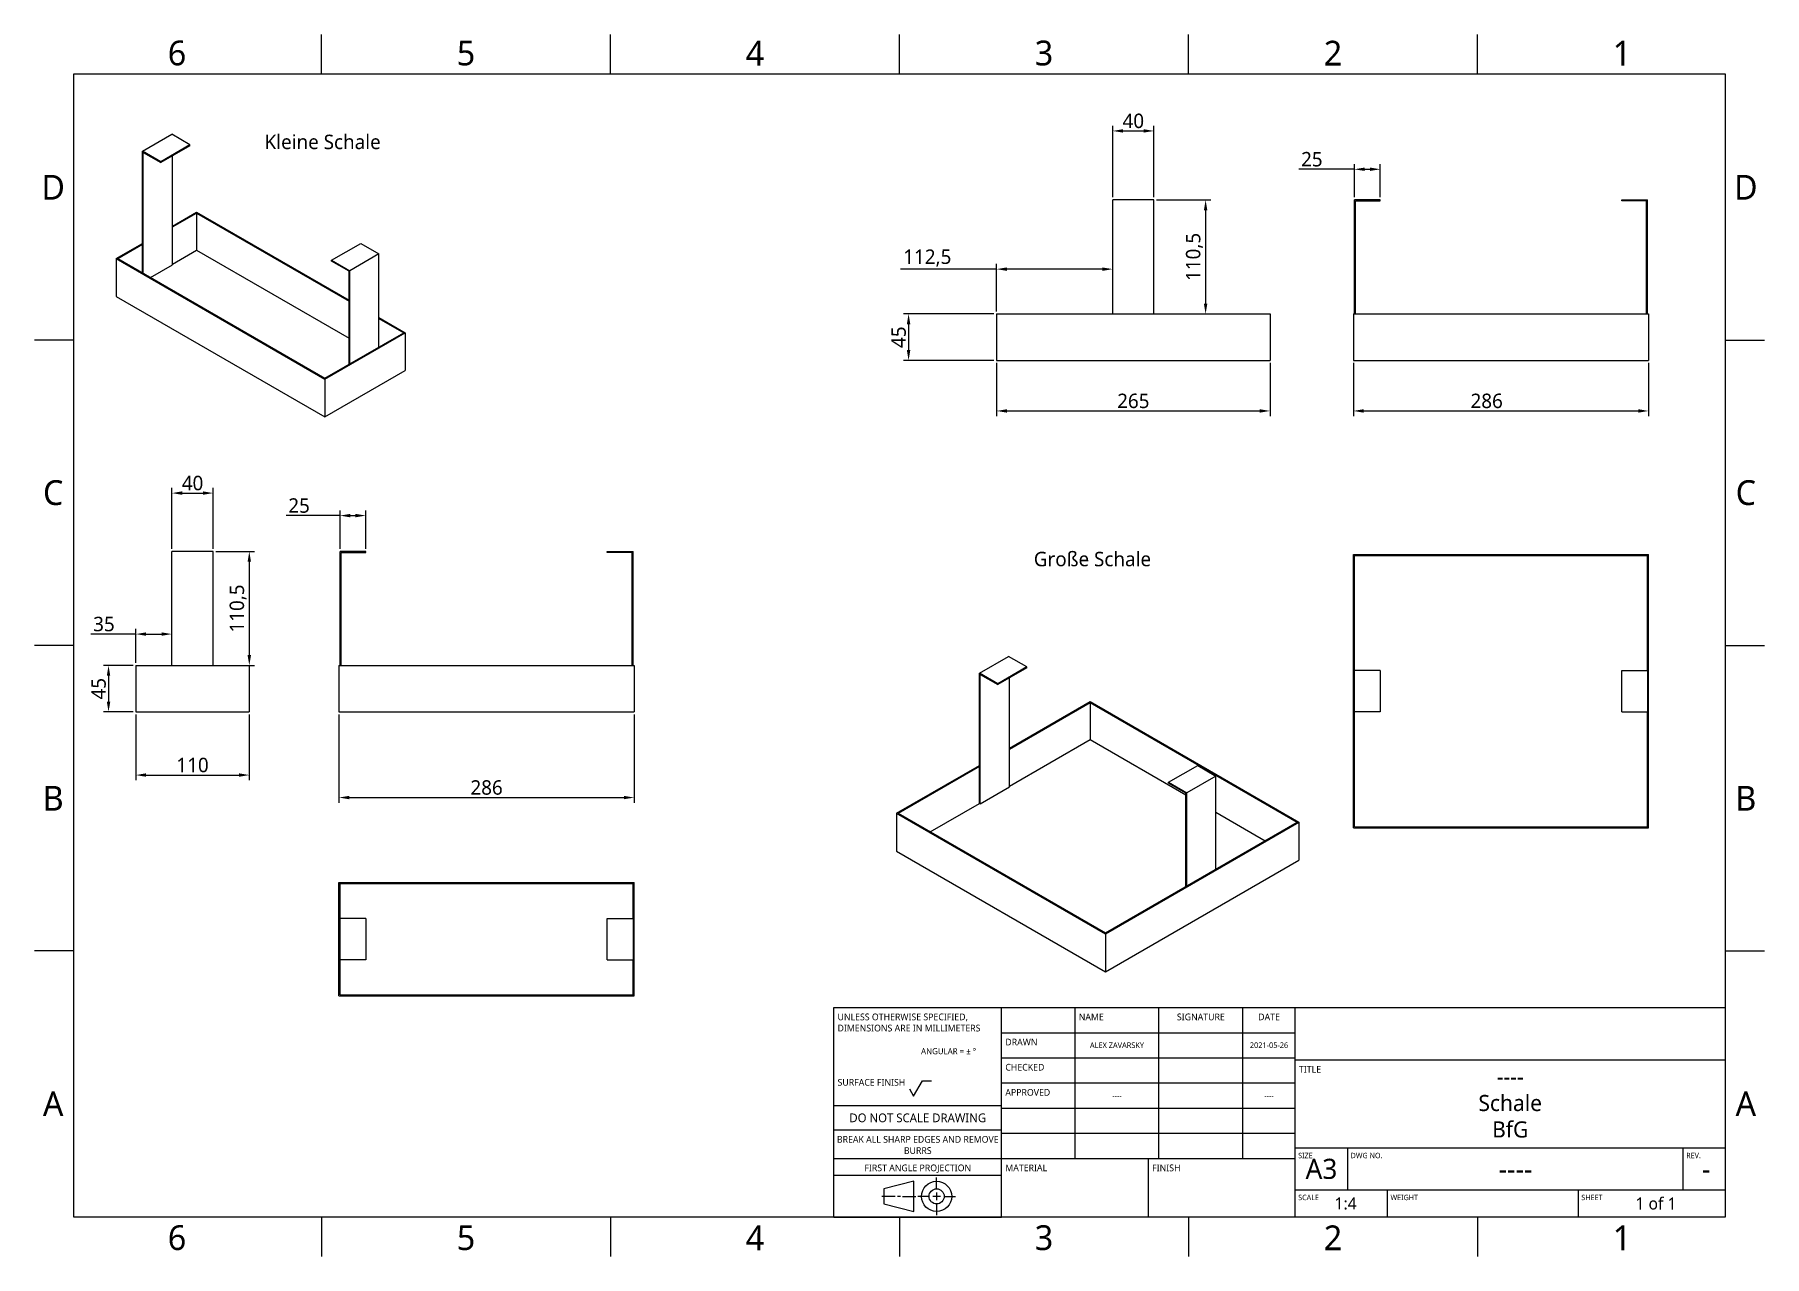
# Model space of a CAD drawing. Extents: x 1 to 420, y 0 to 296.
import ezdxf

# ---------------------------------------------------------------- set-up
doc = ezdxf.new("R2010")
doc.units = 0
doc.header["$LTSCALE"] = 12.7
doc.header["$MEASUREMENT"] = 0
doc.header["$PDMODE"] = 33
doc.header["$PDSIZE"] = 1
doc.layers.get('DEFPOINTS').update_dxf_attribs({"linetype": 'CONTINUOUS'})
for name, color, linetype in [('ANNOTATION_TEXT', 7, 'CONTINUOUS'), ('BORDER_FRAME', 7, 'CONTINUOUS'), ('BORDER_ZONES', 7, 'CONTINUOUS'), ('TITLE_BLOCK', 7, 'CONTINUOUS'), ('VISIBLE', 7, 'CONTINUOUS')]:
    doc.layers.add(name, color=color, linetype=linetype)
doc.styles.add('ONSHAPE-STANDARD', font='NotoSans-Regular.ttf')
doc.styles.add('ONSHAPE-STANDARD-DIMENSION', font='')
doc.styles.add('ONSHAPE-STANDARD-FIELDS', font='')
doc.styles.add('ONSHAPE-STANDARD-NOTESTYLE', font='Noto Sans', dxfattribs={"height": 3.5})
doc.styles.get('ONSHAPE-STANDARD-DIMENSION').set_extended_font_data('Noto Sans')
doc.styles.get('ONSHAPE-STANDARD-FIELDS').set_extended_font_data('Noto Sans')
doc.dimstyles.new('ONSHAPE-ISO-25$0', dxfattribs={"dimtxt": 3.5, "dimasz": 2.5, "dimexe": 1.25, "dimexo": 0.625, "dimtad": 1, "dimtxsty": 'ONSHAPE-STANDARD-DIMENSION', "dimcen": 2.5, "dimclrd": 7, "dimclre": 7, "dimclrt": 7, "dimadec": 1, "dimazin": 3, "dimtfac": 1, "dimtmove": 0, "dimatfit": 3})

# ---------------------------------------------------------------- blocks, each defined once
blk = doc.blocks.new('*D1')
at = {"layer": 'ANNOTATION_TEXT', "color": 7}
for p, q in [((233.39, 228.83), (211.45, 228.83)), ((212.7, 226.33), (212.7, 220.08)), ((233.39, 217.58), (211.45, 217.58))]:
    blk.add_line(p, q, dxfattribs=at)
for points in [[(213.12, 226.33), (212.28, 226.33), (212.7, 228.83)], [(212.28, 220.08), (213.12, 220.08), (212.7, 217.58)]]:
    blk.add_solid(points, dxfattribs=at)
at = {"layer": 'DEFPOINTS', "color": 0}
for p in [(234.01, 228.83), (212.7, 217.58), (212.7, 217.58), (234.01, 217.58)]:
    blk.add_point(p, dxfattribs=at)
at = {"layer": 'ANNOTATION_TEXT', "color": 7, "insert": (210.3, 223.2), "char_height": 3.5, "attachment_point": 5, "rotation": 90, "style": 'ONSHAPE-STANDARD-DIMENSION'}
blk.add_mtext('45', dxfattribs=at)
blk = doc.blocks.new('*D2')
at = {"layer": 'ANNOTATION_TEXT', "color": 7}
for p, q in [((234.01, 216.95), (234.01, 204.07)), ((300.26, 216.95), (300.26, 204.07)), ((236.51, 205.32), (297.76, 205.32))]:
    blk.add_line(p, q, dxfattribs=at)
for points in [[(236.51, 205.74), (236.51, 204.91), (234.01, 205.32)], [(297.76, 204.91), (297.76, 205.74), (300.26, 205.32)]]:
    blk.add_solid(points, dxfattribs=at)
at = {"layer": 'DEFPOINTS', "color": 0}
for p in [(234.01, 217.58), (300.26, 217.58), (300.26, 205.32), (300.26, 205.32)]:
    blk.add_point(p, dxfattribs=at)
at = {"layer": 'ANNOTATION_TEXT', "color": 7, "insert": (267.14, 207.74), "char_height": 3.5, "attachment_point": 5, "style": 'ONSHAPE-STANDARD-DIMENSION'}
blk.add_mtext('265', dxfattribs=at)
blk = doc.blocks.new('*D3')
at = {"layer": 'ANNOTATION_TEXT', "color": 7}
for p, q in [((262.14, 257.08), (262.14, 274.41)), ((264.64, 273.16), (269.64, 273.16)), ((272.14, 257.08), (272.14, 274.41))]:
    blk.add_line(p, q, dxfattribs=at)
for points in [[(264.64, 273.58), (264.64, 272.75), (262.14, 273.16)], [(269.64, 272.75), (269.64, 273.58), (272.14, 273.16)]]:
    blk.add_solid(points, dxfattribs=at)
at = {"layer": 'DEFPOINTS', "color": 0}
for p in [(272.14, 273.16), (272.14, 273.16), (262.14, 256.45), (272.14, 256.45)]:
    blk.add_point(p, dxfattribs=at)
at = {"layer": 'ANNOTATION_TEXT', "color": 7, "insert": (267.14, 275.58), "char_height": 3.5, "attachment_point": 5, "style": 'ONSHAPE-STANDARD-DIMENSION'}
blk.add_mtext('40', dxfattribs=at)
blk = doc.blocks.new('*D4')
at = {"layer": 'ANNOTATION_TEXT', "color": 7}
for p, q in [((272.76, 256.45), (285.9, 256.45)), ((284.65, 253.95), (284.65, 231.33)), ((272.76, 228.83), (285.9, 228.83))]:
    blk.add_line(p, q, dxfattribs=at)
for points in [[(285.06, 253.95), (284.23, 253.95), (284.65, 256.45)], [(284.23, 231.33), (285.06, 231.33), (284.65, 228.83)]]:
    blk.add_solid(points, dxfattribs=at)
at = {"layer": 'DEFPOINTS', "color": 0}
for p in [(272.14, 256.45), (272.14, 228.83), (284.65, 228.83), (284.65, 228.83)]:
    blk.add_point(p, dxfattribs=at)
at = {"layer": 'ANNOTATION_TEXT', "color": 7, "insert": (281.94, 242.64), "char_height": 3.5, "attachment_point": 5, "rotation": 90, "style": 'ONSHAPE-STANDARD-DIMENSION'}
blk.add_mtext('110,5', dxfattribs=at)
blk = doc.blocks.new('*D5')
at = {"layer": 'ANNOTATION_TEXT', "color": 7}
for p, q in [((234.01, 239.68), (210.73, 239.68)), ((234.01, 229.45), (234.01, 240.93)), ((259.64, 239.68), (236.51, 239.68)), ((262.14, 229.45), (262.14, 240.93))]:
    blk.add_line(p, q, dxfattribs=at)
for points in [[(236.51, 240.09), (236.51, 239.26), (234.01, 239.68)], [(259.64, 239.26), (259.64, 240.09), (262.14, 239.68)]]:
    blk.add_solid(points, dxfattribs=at)
at = {"layer": 'DEFPOINTS', "color": 0}
for p in [(234.01, 239.68), (234.01, 239.68), (234.01, 228.83), (262.14, 228.83)]:
    blk.add_point(p, dxfattribs=at)
at = {"layer": 'ANNOTATION_TEXT', "color": 7, "insert": (217.24, 242.38), "char_height": 3.5, "attachment_point": 5, "style": 'ONSHAPE-STANDARD-DIMENSION'}
blk.add_mtext('112,5', dxfattribs=at)
blk = doc.blocks.new('*D6')
at = {"layer": 'ANNOTATION_TEXT', "color": 7}
for p, q in [((320.69, 257.08), (320.69, 265.12)), ((326.94, 257.08), (326.94, 265.12)), ((320.69, 263.87), (307.22, 263.87)), ((323.19, 263.87), (324.44, 263.87))]:
    blk.add_line(p, q, dxfattribs=at)
for points in [[(323.19, 264.29), (323.19, 263.46), (320.69, 263.87)], [(324.44, 263.46), (324.44, 264.29), (326.94, 263.87)]]:
    blk.add_solid(points, dxfattribs=at)
at = {"layer": 'DEFPOINTS', "color": 0}
for p in [(326.94, 263.87), (326.94, 263.87), (320.69, 256.45), (326.94, 256.45)]:
    blk.add_point(p, dxfattribs=at)
at = {"layer": 'ANNOTATION_TEXT', "color": 7, "insert": (310.38, 266.29), "char_height": 3.5, "attachment_point": 5, "style": 'ONSHAPE-STANDARD-DIMENSION'}
blk.add_mtext('25', dxfattribs=at)
blk = doc.blocks.new('*D7')
at = {"layer": 'ANNOTATION_TEXT', "color": 7}
for p, q in [((320.44, 216.95), (320.44, 204.07)), ((391.94, 216.95), (391.94, 204.07)), ((322.94, 205.32), (389.44, 205.32))]:
    blk.add_line(p, q, dxfattribs=at)
for points in [[(322.94, 205.74), (322.94, 204.91), (320.44, 205.32)], [(389.44, 204.91), (389.44, 205.74), (391.94, 205.32)]]:
    blk.add_solid(points, dxfattribs=at)
at = {"layer": 'DEFPOINTS', "color": 0}
for p in [(320.44, 217.58), (391.94, 217.58), (391.94, 205.32), (391.94, 205.32)]:
    blk.add_point(p, dxfattribs=at)
at = {"layer": 'ANNOTATION_TEXT', "color": 7, "insert": (352.73, 207.74), "char_height": 3.5, "attachment_point": 5, "style": 'ONSHAPE-STANDARD-DIMENSION'}
blk.add_mtext('286', dxfattribs=at)
blk = doc.blocks.new('*D8')
at = {"layer": 'ANNOTATION_TEXT', "color": 7}
for p, q in [((25.51, 131.78), (25.51, 115.86)), ((53.01, 131.78), (53.01, 115.86)), ((28.01, 117.11), (50.51, 117.11))]:
    blk.add_line(p, q, dxfattribs=at)
for points in [[(28.01, 117.53), (28.01, 116.7), (25.51, 117.11)], [(50.51, 116.7), (50.51, 117.53), (53.01, 117.11)]]:
    blk.add_solid(points, dxfattribs=at)
at = {"layer": 'DEFPOINTS', "color": 0}
for p in [(25.51, 132.41), (53.01, 132.41), (53.01, 117.11), (53.01, 117.11)]:
    blk.add_point(p, dxfattribs=at)
at = {"layer": 'ANNOTATION_TEXT', "color": 7, "insert": (39.26, 119.53), "char_height": 3.5, "attachment_point": 5, "style": 'ONSHAPE-STANDARD-DIMENSION'}
blk.add_mtext('110', dxfattribs=at)
blk = doc.blocks.new('*D9')
at = {"layer": 'ANNOTATION_TEXT', "color": 7}
for p, q in [((24.89, 143.66), (17.66, 143.66)), ((18.91, 141.16), (18.91, 134.91)), ((24.89, 132.41), (17.66, 132.41))]:
    blk.add_line(p, q, dxfattribs=at)
for points in [[(19.33, 141.16), (18.5, 141.16), (18.91, 143.66)], [(18.5, 134.91), (19.33, 134.91), (18.91, 132.41)]]:
    blk.add_solid(points, dxfattribs=at)
at = {"layer": 'DEFPOINTS', "color": 0}
for p in [(25.51, 143.66), (18.91, 132.41), (18.91, 132.41), (25.51, 132.41)]:
    blk.add_point(p, dxfattribs=at)
at = {"layer": 'ANNOTATION_TEXT', "color": 7, "insert": (16.51, 138.03), "char_height": 3.5, "attachment_point": 5, "rotation": 90, "style": 'ONSHAPE-STANDARD-DIMENSION'}
blk.add_mtext('45', dxfattribs=at)
blk = doc.blocks.new('*D10')
at = {"layer": 'ANNOTATION_TEXT', "color": 7}
for p, q in [((25.51, 151.27), (14.63, 151.27)), ((25.51, 144.28), (25.51, 152.52)), ((28.01, 151.27), (31.76, 151.27)), ((34.26, 151.89), (34.26, 152.52))]:
    blk.add_line(p, q, dxfattribs=at)
for points in [[(28.01, 151.68), (28.01, 150.85), (25.51, 151.27)], [(31.76, 150.85), (31.76, 151.68), (34.26, 151.27)]]:
    blk.add_solid(points, dxfattribs=at)
at = {"layer": 'DEFPOINTS', "color": 0}
for p in [(34.26, 151.27), (34.26, 151.27), (34.26, 151.27), (25.51, 143.66)]:
    blk.add_point(p, dxfattribs=at)
at = {"layer": 'ANNOTATION_TEXT', "color": 7, "insert": (17.8, 153.68), "char_height": 3.5, "attachment_point": 5, "style": 'ONSHAPE-STANDARD-DIMENSION'}
blk.add_mtext('35', dxfattribs=at)
blk = doc.blocks.new('*D11')
at = {"layer": 'ANNOTATION_TEXT', "color": 7}
for p, q in [((34.26, 171.91), (34.26, 186.67)), ((36.76, 185.42), (41.76, 185.42)), ((44.26, 171.91), (44.26, 186.67))]:
    blk.add_line(p, q, dxfattribs=at)
for points in [[(36.76, 185.84), (36.76, 185.01), (34.26, 185.42)], [(41.76, 185.01), (41.76, 185.84), (44.26, 185.42)]]:
    blk.add_solid(points, dxfattribs=at)
at = {"layer": 'DEFPOINTS', "color": 0}
for p in [(44.26, 185.42), (44.26, 185.42), (34.26, 171.28), (44.26, 171.28)]:
    blk.add_point(p, dxfattribs=at)
at = {"layer": 'ANNOTATION_TEXT', "color": 7, "insert": (39.26, 187.84), "char_height": 3.5, "attachment_point": 5, "style": 'ONSHAPE-STANDARD-DIMENSION'}
blk.add_mtext('40', dxfattribs=at)
blk = doc.blocks.new('*D12')
at = {"layer": 'ANNOTATION_TEXT', "color": 7}
for p, q in [((44.89, 171.28), (54.26, 171.28)), ((53.01, 168.78), (53.01, 146.16)), ((44.89, 143.66), (54.26, 143.66))]:
    blk.add_line(p, q, dxfattribs=at)
for points in [[(53.43, 168.78), (52.59, 168.78), (53.01, 171.28)], [(52.59, 146.16), (53.43, 146.16), (53.01, 143.66)]]:
    blk.add_solid(points, dxfattribs=at)
at = {"layer": 'DEFPOINTS', "color": 0}
for p in [(44.26, 171.28), (44.26, 143.66), (53.01, 143.66), (53.01, 143.66)]:
    blk.add_point(p, dxfattribs=at)
at = {"layer": 'ANNOTATION_TEXT', "color": 7, "insert": (50.3, 157.47), "char_height": 3.5, "attachment_point": 5, "rotation": 90, "style": 'ONSHAPE-STANDARD-DIMENSION'}
blk.add_mtext('110,5', dxfattribs=at)
blk = doc.blocks.new('*D13')
at = {"layer": 'ANNOTATION_TEXT', "color": 7}
for p, q in [((74.98, 171.91), (74.98, 181.22)), ((81.23, 171.91), (81.23, 181.22)), ((74.98, 179.97), (61.9, 179.97)), ((77.48, 179.97), (78.73, 179.97))]:
    blk.add_line(p, q, dxfattribs=at)
for points in [[(77.48, 180.39), (77.48, 179.55), (74.98, 179.97)], [(78.73, 179.55), (78.73, 180.39), (81.23, 179.97)]]:
    blk.add_solid(points, dxfattribs=at)
at = {"layer": 'DEFPOINTS', "color": 0}
for p in [(81.23, 179.97), (81.23, 179.97), (74.98, 171.28), (81.23, 171.28)]:
    blk.add_point(p, dxfattribs=at)
at = {"layer": 'ANNOTATION_TEXT', "color": 7, "insert": (65.06, 182.39), "char_height": 3.5, "attachment_point": 5, "style": 'ONSHAPE-STANDARD-DIMENSION'}
blk.add_mtext('25', dxfattribs=at)
blk = doc.blocks.new('*D14')
at = {"layer": 'ANNOTATION_TEXT', "color": 7}
for p, q in [((74.73, 131.78), (74.73, 110.41)), ((146.23, 131.78), (146.23, 110.41)), ((77.23, 111.66), (143.73, 111.66))]:
    blk.add_line(p, q, dxfattribs=at)
for points in [[(77.23, 112.08), (77.23, 111.25), (74.73, 111.66)], [(143.73, 111.25), (143.73, 112.08), (146.23, 111.66)]]:
    blk.add_solid(points, dxfattribs=at)
at = {"layer": 'DEFPOINTS', "color": 0}
for p in [(74.73, 132.41), (146.23, 132.41), (146.23, 111.66), (146.23, 111.66)]:
    blk.add_point(p, dxfattribs=at)
at = {"layer": 'ANNOTATION_TEXT', "color": 7, "insert": (110.48, 114.08), "char_height": 3.5, "attachment_point": 5, "style": 'ONSHAPE-STANDARD-DIMENSION'}
blk.add_mtext('286', dxfattribs=at)

msp = doc.modelspace()

# ---------------------------------------------------------------- linework, layer by layer
at = {"layer": 'BORDER_FRAME'}
for p, q in [((10.5, 10), (10.5, 287)), ((10.5, 287), (410.5, 287)), ((410.5, 287), (410.5, 10)), ((410.5, 10), (10.5, 10))]:
    msp.add_line(p, q, dxfattribs=at)
at = {"layer": 'BORDER_ZONES'}
for p, q in [((70.5, 287), (70.5, 296.5)), ((140.5, 287), (140.5, 296.5)), ((210.5, 287), (210.5, 296.5)), ((280.5, 287), (280.5, 296.5)), ((350.5, 287), (350.5, 296.5)), ((10.5, 222.5), (1, 222.5)), ((410.5, 222.5), (420, 222.5)), ((10.5, 148.5), (1, 148.5)), ((410.5, 148.5), (420, 148.5)), ((10.5, 74.5), (1, 74.5)), ((410.5, 74.5), (420, 74.5)), ((70.5, 10), (70.5, 0.5)), ((140.5, 10), (140.5, 0.5)), ((210.5, 10), (210.5, 0.5)), ((280.5, 10), (280.5, 0.5)), ((350.5, 10), (350.5, 0.5))]:
    msp.add_line(p, q, dxfattribs=at)
at = {"layer": 'TITLE_BLOCK'}
for p, q in [((194.6, 10), (194.6, 60.8)), ((194.6, 60.8), (235.24, 60.8)), ((235.24, 10), (235.24, 60.8)), ((235.24, 60.8), (306.36, 60.8)), ((253.02, 24.224), (253.02, 60.8)), ((273.34, 24.224), (273.34, 60.8)), ((293.66, 24.224), (293.66, 60.8)), ((306.36, 10), (306.36, 60.8)), ((306.36, 60.8), (410.5, 60.8)), ((235.24, 54.704), (306.36, 54.704)), ((235.24, 48.608), (306.36, 48.608)), ((306.36, 48.1), (410.5, 48.1)), ((213.904, 39.3298), (216.0376, 43.0253)), ((216.0376, 43.0253), (218.2728, 43.0253)), ((235.24, 42.512), (306.36, 42.512)), ((212.888, 41.0896), (213.904, 39.3298)), ((194.6, 37.0256), (235.24, 37.0256)), ((235.24, 36.416), (306.36, 36.416)), ((194.6, 31.1328), (235.24, 31.1328)), ((235.24, 30.32), (306.36, 30.32)), ((306.36, 26.764), (410.5, 26.764)), ((319.06, 16.604), (319.06, 26.764)), ((400.34, 16.604), (400.34, 26.764)), ((194.6, 24.224), (235.24, 24.224)), ((235.24, 24.224), (306.36, 24.224)), ((270.8, 10), (270.8, 24.224)), ((194.6, 20.16), (235.24, 20.16)), ((214.0056, 18.697), (206.6904, 16.8682)), ((206.6904, 16.8682), (206.6904, 13.2106)), ((214.0056, 11.3818), (214.0056, 18.697)), ((219.492, 16.8682), (219.492, 19.6114)), ((209.4336, 15.0394), (206.2332, 15.0394)), ((206.6904, 13.2106), (214.0056, 11.3818)), ((210.7138, 15.0394), (209.9822, 15.0394)), ((211.2624, 15.0394), (214.4628, 15.0394)), ((217.6632, 15.0394), (214.92, 15.0394)), ((220.4064, 15.0394), (218.5776, 15.0394)), ((219.492, 15.9538), (219.492, 14.125)), ((219.492, 13.2106), (219.492, 10.4674)), ((221.3208, 15.0394), (224.064, 15.0394)), ((306.36, 16.604), (410.5, 16.604)), ((328.712, 10), (328.712, 16.604)), ((374.94, 10), (374.94, 16.604)), ((194.6, 10), (235.24, 10))]:
    msp.add_line(p, q, dxfattribs=at)
for radius in [3.6576, 1.8288]:
    msp.add_circle((219.492, 15.0394), radius, dxfattribs=at)
at = {"layer": 'VISIBLE'}
for p, q in [((27.1392, 268.2583), (34.2103, 272.3408)), ((27.1392, 238.7624), (27.1392, 268.2583)), ((31.5587, 265.7067), (27.1392, 268.2583)), ((38.6297, 269.7892), (31.5587, 265.7067)), ((38.6297, 269.5851), (31.5587, 265.5026)), ((38.6297, 269.7892), (34.2103, 272.3408)), ((38.6297, 269.5851), (38.6297, 269.7892)), ((27.316, 267.9521), (31.5587, 265.5026)), ((27.316, 238.6603), (27.316, 267.9521)), ((31.5587, 265.5026), (31.5587, 265.7067)), ((34.3871, 240.7015), (34.3871, 267.1356)), ((262.1362, 228.8279), (262.1362, 256.4529)), ((272.1362, 256.4529), (262.1362, 256.4529)), ((272.1362, 228.8279), (272.1362, 256.4529)), ((326.9364, 256.4529), (320.6864, 256.4529)), ((320.6864, 228.8279), (320.6864, 256.4529)), ((320.9364, 228.8279), (320.9364, 256.2029)), ((320.9364, 256.2029), (326.9364, 256.2029)), ((326.9364, 256.2029), (326.9364, 256.4529)), ((385.4364, 256.2029), (385.4364, 256.4529)), ((385.4364, 256.4529), (391.6864, 256.4529)), ((391.4364, 256.2029), (385.4364, 256.2029)), ((391.4364, 228.8279), (391.4364, 256.2029)), ((391.6864, 228.8279), (391.6864, 256.4529)), ((34.3871, 250.0912), (40.2207, 253.4593)), ((34.3871, 249.8871), (40.2207, 253.2552)), ((40.2207, 253.4593), (77.1671, 232.1283)), ((40.2207, 253.2552), (40.2207, 244.2737)), ((40.2207, 253.2552), (77.1671, 231.9242)), ((20.7753, 242.2325), (27.1392, 245.9067)), ((21.1288, 242.2325), (27.1392, 245.7026)), ((34.3871, 240.9057), (40.2207, 244.2737)), ((40.2207, 244.2737), (77.1671, 222.9427)), ((72.9244, 241.8242), (79.9955, 245.9067)), ((84.4149, 243.3551), (77.3438, 239.2727)), ((79.9955, 245.9067), (84.4149, 243.3551)), ((84.4149, 220.7994), (84.4149, 243.3551)), ((20.7753, 242.2325), (20.7753, 233.0469)), ((20.7753, 242.2325), (71.3334, 213.0427)), ((21.1288, 242.2325), (71.3334, 213.2468)), ((29.0838, 237.6397), (34.3871, 240.7015)), ((72.9244, 241.8242), (77.3438, 239.2727)), ((72.9244, 241.6201), (72.9244, 241.8242)), ((77.1671, 239.1706), (72.9244, 241.6201)), ((77.1671, 216.6149), (77.1671, 239.1706)), ((77.3438, 216.7169), (77.3438, 239.2727)), ((20.7753, 233.0469), (71.3334, 203.8571)), ((84.4149, 227.9438), (90.7789, 224.2695)), ((84.4149, 227.7397), (90.4253, 224.2695)), ((234.0112, 228.8279), (234.0112, 217.5779)), ((234.0112, 228.8279), (300.2612, 228.8279)), ((300.2612, 228.8279), (300.2612, 217.5779)), ((320.4364, 228.8279), (391.9364, 228.8279)), ((320.4364, 228.8279), (320.4364, 217.5779)), ((391.9364, 228.8279), (391.9364, 217.5779)), ((71.3334, 213.2468), (90.4253, 224.2695)), ((71.3334, 213.0427), (90.7789, 224.2695)), ((90.7789, 224.2695), (90.7789, 215.084)), ((71.3334, 203.8571), (90.7789, 215.084)), ((234.0112, 217.5779), (300.2612, 217.5779)), ((320.4364, 217.5779), (391.9364, 217.5779)), ((71.3334, 213.0427), (71.3334, 203.8571)), ((34.2609, 143.6557), (34.2609, 171.2807)), ((44.2609, 171.2807), (34.2609, 171.2807)), ((44.2609, 143.6557), (44.2609, 171.2807)), ((81.2276, 171.2807), (74.9776, 171.2807)), ((74.9776, 143.6557), (74.9776, 171.2807)), ((75.2276, 143.6557), (75.2276, 171.0307)), ((75.2276, 171.0307), (81.2276, 171.0307)), ((81.2276, 171.0307), (81.2276, 171.2807)), ((139.7276, 171.0307), (139.7276, 171.2807)), ((139.7276, 171.2807), (145.9776, 171.2807)), ((145.7276, 171.0307), (139.7276, 171.0307)), ((145.7276, 143.6557), (145.7276, 171.0307)), ((145.9776, 143.6557), (145.9776, 171.2807)), ((320.4364, 104.2936), (320.4364, 170.5436)), ((320.4364, 170.5436), (391.9364, 170.5436)), ((320.6864, 170.2936), (391.6864, 170.2936)), ((320.6864, 142.4186), (320.6864, 170.2936)), ((391.6864, 142.4186), (391.6864, 170.2936)), ((391.9364, 104.2936), (391.9364, 170.5436)), ((25.5109, 143.6557), (25.5109, 132.4057)), ((25.5109, 143.6557), (53.0109, 143.6557)), ((53.0109, 143.6557), (53.0109, 132.4057)), ((74.7276, 143.6557), (146.2276, 143.6557)), ((74.7276, 143.6557), (74.7276, 132.4057)), ((146.2276, 143.6557), (146.2276, 132.4057)), ((229.8675, 141.7854), (236.9385, 145.8679)), ((241.3579, 143.3163), (234.2869, 139.2339)), ((241.3579, 143.1122), (234.2869, 139.0297)), ((241.3579, 143.3163), (236.9385, 145.8679)), ((241.3579, 143.1122), (241.3579, 143.3163)), ((229.8675, 110.2482), (229.8675, 141.7854)), ((234.2869, 139.2339), (229.8675, 141.7854)), ((230.0442, 141.4792), (234.2869, 139.0297)), ((230.0442, 110.1462), (230.0442, 141.4792)), ((234.2869, 139.0297), (234.2869, 139.2339)), ((237.1153, 114.2286), (237.1153, 140.6627)), ((320.6864, 132.4186), (320.6864, 142.4186)), ((326.9364, 142.4186), (320.6864, 142.4186)), ((326.9364, 142.4186), (326.9364, 132.4186)), ((385.4364, 132.4186), (385.4364, 142.4186)), ((385.4364, 142.4186), (391.6864, 142.4186)), ((391.6864, 142.4186), (391.6864, 132.4186)), ((237.1153, 123.6184), (256.6491, 134.8962)), ((237.1153, 123.4142), (256.6491, 134.6921)), ((256.6491, 134.8962), (307.2073, 105.7065)), ((256.6491, 134.6921), (306.8537, 105.7065)), ((256.6491, 134.6921), (256.6491, 125.7106)), ((25.5109, 132.4057), (53.0109, 132.4057)), ((74.7276, 132.4057), (146.2276, 132.4057)), ((320.6864, 104.5436), (320.6864, 132.4186)), ((326.9364, 132.4186), (320.6864, 132.4186)), ((385.4364, 132.4186), (391.6864, 132.4186)), ((391.6864, 104.5436), (391.6864, 132.4186)), ((237.1153, 114.4328), (256.6491, 125.7106)), ((256.6491, 125.7106), (279.8953, 112.2895)), ((209.8033, 107.8498), (229.8675, 119.4338)), ((210.1569, 107.8498), (229.8675, 119.2297)), ((275.6526, 115.3513), (282.7237, 119.4338)), ((282.7237, 119.4338), (287.1431, 116.8823)), ((230.0442, 110.1462), (237.1153, 114.2286)), ((275.6526, 115.3513), (280.072, 112.7998)), ((275.6526, 115.1472), (275.6526, 115.3513)), ((279.8953, 112.6977), (275.6526, 115.1472)), ((287.1431, 116.8823), (280.072, 112.7998)), ((287.1431, 94.3265), (287.1431, 116.8823)), ((217.935, 103.359), (229.8675, 110.2482)), ((230.0442, 110.1462), (229.8675, 110.2482)), ((279.8953, 90.142), (279.8953, 112.6977)), ((280.072, 90.2441), (280.072, 112.7998)), ((209.8033, 107.8498), (209.8033, 98.6642)), ((209.8033, 107.8498), (260.3614, 78.66)), ((210.1569, 107.8498), (260.3614, 78.8641)), ((260.3614, 78.8641), (306.8537, 105.7065)), ((260.3614, 78.66), (307.2073, 105.7065)), ((287.1431, 108.1049), (299.0755, 101.2157)), ((307.2073, 105.7065), (307.2073, 96.5209)), ((320.4364, 104.2936), (391.9364, 104.2936)), ((320.6864, 104.5436), (391.6864, 104.5436)), ((209.8033, 98.6642), (260.3614, 69.4744)), ((260.3614, 69.4744), (307.2073, 96.5209)), ((74.7276, 63.6063), (74.7276, 91.1063)), ((74.7276, 91.1063), (146.2276, 91.1063)), ((74.9776, 90.8563), (145.9776, 90.8563)), ((74.9776, 82.3563), (74.9776, 90.8563)), ((145.9776, 82.3563), (145.9776, 90.8563)), ((146.2276, 63.6063), (146.2276, 91.1063)), ((74.9776, 72.3563), (74.9776, 82.3563)), ((81.2276, 82.3563), (74.9776, 82.3563)), ((81.2276, 82.3563), (81.2276, 72.3563)), ((139.7276, 72.3563), (139.7276, 82.3563)), ((139.7276, 82.3563), (145.9776, 82.3563)), ((145.9776, 82.3563), (145.9776, 72.3563)), ((260.3614, 78.66), (260.3614, 69.4744)), ((74.9776, 63.8563), (74.9776, 72.3563)), ((81.2276, 72.3563), (74.9776, 72.3563)), ((139.7276, 72.3563), (145.9776, 72.3563)), ((145.9776, 63.8563), (145.9776, 72.3563)), ((74.7276, 63.6063), (146.2276, 63.6063)), ((74.9776, 63.8563), (145.9776, 63.8563))]:
    msp.add_line(p, q, dxfattribs=at)

# ---------------------------------------------------------------- texts
at = {"layer": 'ANNOTATION_TEXT', "char_height": 3.5, "attachment_point": 1, "style": 'ONSHAPE-STANDARD-NOTESTYLE'}
for s, insert, width in [('Kleine Schale', (56.7052, 272.2521), 46.90537), ('Große Schale', (243.0296, 171.195), 45.451968)]:
    msp.add_mtext(s, dxfattribs=dict(at, insert=insert, width=width))
at = {"layer": 'BORDER_ZONES', "char_height": 6, "attachment_point": 5, "style": 'ONSHAPE-STANDARD'}
for s, insert in [('6', (35.5, 292)), ('5', (105.5, 292)), ('4', (175.5, 292)), ('3', (245.5, 292)), ('2', (315.5, 292)), ('1', (385.5, 292)), ('D', (5.5, 259.5)), ('D', (415.5, 259.5)), ('C', (5.5, 185.5)), ('C', (415.5, 185.5)), ('B', (5.5, 111.5)), ('B', (415.5, 111.5)), ('A', (5.5, 37.5)), ('A', (415.5, 37.5)), ('6', (35.5, 5)), ('5', (105.5, 5)), ('4', (175.5, 5)), ('3', (245.5, 5)), ('2', (315.5, 5)), ('1', (385.5, 5))]:
    msp.add_mtext(s, dxfattribs=dict(at, insert=insert))
at = {"layer": 'TITLE_BLOCK'}
for s, insert, char_height, width, attachment_point, style in [('UNLESS OTHERWISE SPECIFIED, DIMENSIONS ARE IN MILLIMETERS', (195.4941, 59.337), 1.6256, 40.64, 1, 'ONSHAPE-STANDARD'), ('NAME', (253.9141, 59.337), 1.6256, 20.32, 1, 'ONSHAPE-STANDARD'), ('SIGNATURE', (283.5, 59.337), 1.6256, 20.32, 2, 'ONSHAPE-STANDARD'), ('DATE', (300.01, 59.337), 1.6256, 12.7, 2, 'ONSHAPE-STANDARD'), ('^JANGULAR = ± °^J', (215.7247, 53.3873), 1.46304, 20.32, 1, 'ONSHAPE-STANDARD'), ('DRAWN', (236.1341, 53.241), 1.6256, 17.78, 1, 'ONSHAPE-STANDARD'), ('ALEX ZAVARSKY', (263.18, 51.656), 1.365504, 20.32, 5, 'ONSHAPE-STANDARD-FIELDS'), ('2021-05-26', (300.01, 51.656), 1.3655, 12.7, 5, 'ONSHAPE-STANDARD-FIELDS'), ('CHECKED', (236.1341, 47.145), 1.6256, 17.78, 1, 'ONSHAPE-STANDARD'), ('TITLE', (307.2541, 46.637), 1.6256, 12.7, 1, 'ONSHAPE-STANDARD'), ('SURFACE FINISH', (195.4941, 43.4874), 1.6256, 20.32, 1, 'ONSHAPE-STANDARD'), ('----', (358.43, 44.036), 3.90144, 93.98, 5, 'ONSHAPE-STANDARD-FIELDS'), ('APPROVED', (236.1341, 41.049), 1.6256, 17.78, 1, 'ONSHAPE-STANDARD'), ('----', (263.18, 39.464), 1.3655, 20.32, 5, 'ONSHAPE-STANDARD-FIELDS'), ('----', (300.01, 39.464), 1.3655, 12.7, 5, 'ONSHAPE-STANDARD-FIELDS'), ('Schale', (358.43, 37.6352), 3.90144, 93.98, 5, 'ONSHAPE-STANDARD-FIELDS'), ('DO NOT SCALE DRAWING', (214.92, 35.1236), 2.11328, 40.64, 2, 'ONSHAPE-STANDARD'), ('BREAK ALL SHARP EDGES AND REMOVE BURRS', (214.92, 29.6698), 1.6256, 40.64, 2, 'ONSHAPE-STANDARD'), ('BfG', (358.43, 31.2344), 3.90144, 93.98, 5, 'ONSHAPE-STANDARD-FIELDS'), ('SIZE', (307.0753, 25.5936), 1.30048, 12.7, 1, 'ONSHAPE-STANDARD'), ('DWG NO.', (319.7753, 25.5936), 1.30048, 81.28, 1, 'ONSHAPE-STANDARD'), ('REV.', (401.0553, 25.5936), 1.30048, 10.16, 1, 'ONSHAPE-STANDARD'), ('FIRST ANGLE PROJECTION', (214.92, 22.761), 1.6256, 40.64, 2, 'ONSHAPE-STANDARD'), ('MATERIAL', (236.1341, 22.761), 1.6256, 35.56, 1, 'ONSHAPE-STANDARD'), ('FINISH', (271.6941, 22.761), 1.6256, 35.56, 1, 'ONSHAPE-STANDARD'), ('A3', (312.71, 21.684), 4.8768, 12.7, 5, 'ONSHAPE-STANDARD-FIELDS'), ('----', (359.7, 21.684), 4.8768, 81.28, 5, 'ONSHAPE-STANDARD-FIELDS'), ('-', (405.928, 21.684), 4.8768, 9.144, 5, 'ONSHAPE-STANDARD-FIELDS'), ('SCALE', (307.0753, 15.4336), 1.30048, 22.352, 1, 'ONSHAPE-STANDARD'), ('1:4', (318.552, 13.302), 2.92608, 20.32, 5, 'ONSHAPE-STANDARD-FIELDS'), ('WEIGHT', (329.4273, 15.4336), 1.30048, 46.228, 1, 'ONSHAPE-STANDARD'), ('SHEET', (375.6553, 15.4336), 1.30048, 35.56, 1, 'ONSHAPE-STANDARD'), ('1 of 1', (393.736, 13.302), 2.92608, 33.528, 5, 'ONSHAPE-STANDARD-FIELDS')]:
    msp.add_mtext(s, dxfattribs=dict(at, insert=insert, char_height=char_height, width=width, attachment_point=attachment_point, style=style))

# ---------------------------------------------------------------- dimensions: what is measured, and where the dimension line sits
at = {"layer": 'ANNOTATION_TEXT'}
for base, p1, p2, picture, middle in [((272.1362, 273.1644), (262.1362, 256.4529, -0.125), (272.1362, 256.4529, -0.125), '*D3', (267.1362, 273.1644)), ((326.9364, 263.8743), (320.6864, 256.4529, 5), (326.9364, 256.4529, 5), '*D6', (310.3839, 263.8743)), ((234.0112, 239.6768), (262.1362, 228.8279, -0.125), (234.0112, 228.8279, 0.125), '*D5', (217.2378, 239.6768)), ((300.2612, 205.3249), (234.0112, 217.5779, 0.125), (300.2612, 217.5779, 0.125), '*D2', (267.1362, 205.3249)), ((391.9364, 205.3249), (320.4364, 217.5779, 33.125), (391.9364, 217.5779, 33.125), '*D7', (352.7296, 205.3249)), ((44.2609, 185.4219), (34.2609, 171.2807, -0.125), (44.2609, 171.2807, -0.125), '*D11', (39.2609, 185.4219)), ((81.2276, 179.9717), (74.9776, 171.2807, 5), (81.2276, 171.2807, 5), '*D13', (65.0588, 179.9717)), ((34.2609, 151.267), (25.5109, 143.6557, 0.125), (34.2609, 151.267, -0.125), '*D10', (17.8011, 151.267)), ((53.0109, 117.112), (25.5109, 132.4057, 0.125), (53.0109, 132.4057, 0.125), '*D8', (39.2609, 117.112)), ((146.2276, 111.6618), (74.7276, 132.4057, 13.75), (146.2276, 132.4057, 13.75), '*D14', (110.4776, 111.6618))]:
    dim = msp.add_linear_dim(base=base, p1=p1, p2=p2, dimstyle='ONSHAPE-ISO-25$0', override={"dimlfac": 4, "dimpost": ''}, dxfattribs=at)
    dim.commit()
    dim.dimension.update_dxf_attribs({"geometry": picture, "text_midpoint": middle, "dimtype": 160})
for base, p1, p2, picture, middle in [((284.6452, 228.8279), (272.1362, 256.4529, -0.125), (272.1362, 228.8279, -0.125), '*D4', (284.6452, 242.6404)), ((212.7007, 217.5779), (234.0112, 228.8279, 0.125), (234.0112, 217.5779, 0.125), '*D1', (212.7007, 223.2029)), ((53.0109, 143.6557), (44.2609, 171.2807, -0.125), (44.2609, 143.6557, -0.125), '*D12', (53.0109, 157.4682)), ((18.9133, 132.4057), (25.5109, 143.6557, 0.125), (25.5109, 132.4057, 0.125), '*D9', (18.9133, 138.0307))]:
    dim = msp.add_linear_dim(base=base, p1=p1, p2=p2, angle=90, dimstyle='ONSHAPE-ISO-25$0', override={"dimlfac": 4, "dimpost": ''}, dxfattribs=at)
    dim.commit()
    dim.dimension.update_dxf_attribs({"geometry": picture, "text_midpoint": middle, "dimtype": 160})

doc.saveas('drawing.dxf')
